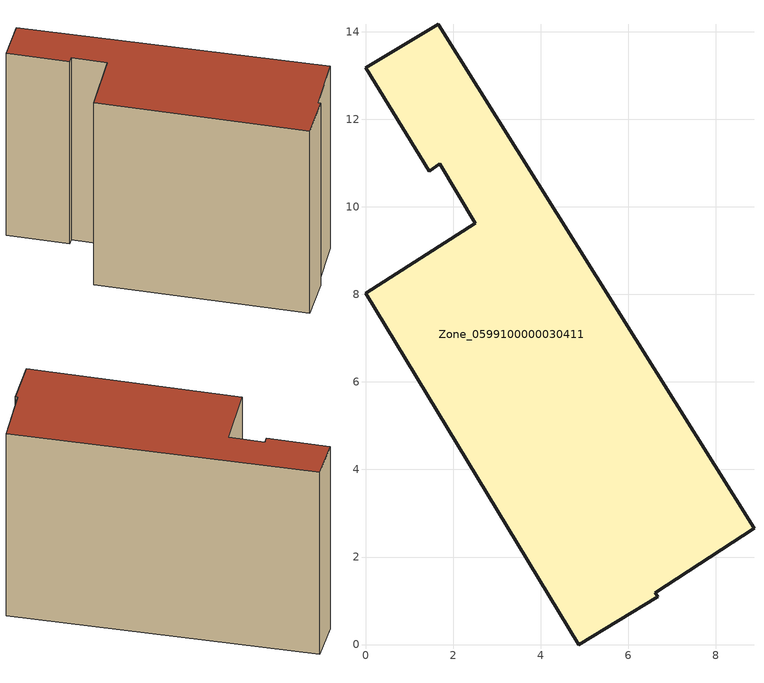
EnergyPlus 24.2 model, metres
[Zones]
Zone_0599100000030411
 floor ground (C_G): 0,13.18 1.66,14.16 8.87,2.66 6.62,1.19 6.68,1.1 4.87,0 0.01,8.03 2.5,9.62 1.69,10.98 1.45,10.81 z0
 wall outside (C_F): 1.66,14.16 0,13.18 1.45,10.81 1.69,10.98 2.5,9.62 0.01,8.03 4.87,0 6.68,1.1 6.62,1.19 8.87,2.66 1.66,14.16 z0:9.51
 roof outside (C_R): 8.87,2.66 1.66,14.16 0,13.18 1.45,10.81 1.69,10.98 2.5,9.62 0.01,8.03 4.87,0 6.68,1.1 6.62,1.19 z9.51
[BUILDING]
Pand.0599100000030411: North Axis=0; Terrain=City; Loads Convergence Tolerance Value=0.04; Temperature Convergence Tolerance Value=0.4; Solar Distribution=FullExterior; Maximum Number of Warmup Days=25; Minimum Number of Warmup Days=1
[Site:Location]
Rotterdam.The.Hague.AP_ZH_NLD Design_Conditions: Latitude=51.96; Longitude=4.45; Time Zone=1; Elevation=-4.5
[SITE:GROUNDTEMPERATURE:BUILDINGSURFACE]
18, 18, 18, 18, 18, 18, 18, 18, 18, 18, 18, 18
[MATERIAL] Thermal Absorptance=0.9; Solar Absorptance=0.7; Visible Absorptance=0.7
Name | Roughness | Thickness | Conductivity | Density | Specific Heat
G.TI.1946 | MediumSmooth | 0.15 | 1 | 540 | 1210
F.TI.1946 | Rough | 0.3 | 0.857143 | 1920 | 840
R.TI.1946 | MediumRough | 0.2 | 0.1 | 1500 | 1000
[CONSTRUCTION]
C_G: G.TI.1946
C_F: F.TI.1946
C_R: R.TI.1946
[ZONE]
Zone_0599100000030411: Type=1; Multiplier=1; Ceiling Height=Autocalculate; Volume=Autocalculate; Floor Area=autocalculate; Part of Total Floor Area=Yes
[ZONEINFILTRATION:DESIGNFLOWRATE]
Infil_Zone_0599100000030411: Zone or ZoneList or Space or SpaceList=Zone_0599100000030411; Schedule=AlwaysOn; Design Flow Rate Calculation Method=Flow/Area; Flow Rate per Floor Area=0.003; Constant Term Coefficient=1; Temperature Term Coefficient=0; Velocity Term Coefficient=0; Velocity Squared Term Coefficient=0
[HVACTEMPLATE:ZONE:IDEALLOADSAIRSYSTEM]
Zone_0599100000030411: Maximum Heating Supply Air Temperature=50; Minimum Cooling Supply Air Temperature=13; Maximum Heating Supply Air Humidity Ratio=0.0156; Minimum Cooling Supply Air Humidity Ratio=0.0077; Heating Limit=NoLimit; Cooling Limit=NoLimit; Dehumidification Control Type=ConstantSensibleHeatRatio; Cooling Sensible Heat Ratio=0.7; Dehumidification Setpoint=60; Humidification Control Type=None; Humidification Setpoint=30; Outdoor Air Method=None; Outdoor Air Flow Rate per Person=0.00944; Outdoor Air Flow Rate per Zone Floor Area=0; Outdoor Air Flow Rate per Zone=0; Demand Controlled Ventilation Type=None; Outdoor Air Economizer Type=NoEconomizer; Heat Recovery Type=None; Sensible Heat Recovery Effectiveness=0.7; Latent Heat Recovery Effectiveness=0.65
[ZONECONTROL:THERMOSTAT]
ThermostatControl_Zone_0599100000030411: Zone or ZoneList=Zone_0599100000030411; Control Type Schedule=DualSetpointControlType; Control 1=Thermostat_Zone_0599100000030411; Temperature Difference Between Cutout And Setpoint=0
[THERMOSTATSETPOINT:DUALSETPOINT]
Thermostat_Zone_0599100000030411: Heating Setpoint Temperature Schedule=HeatingSetpoint_Zone_0599100000030411; Cooling Setpoint Temperature Schedule=CoolingSetpoint_Zone_0599100000030411
[SCHEDULE:COMPACT]
HeatingSetpoint_Zone_0599100000030411: Through: 12/31, For: AllDays, Until: 24:00, 21
CoolingSetpoint_Zone_0599100000030411: Through: 12/31, For: AllDays, Until: 24:00, 24
DualSetpointControlType: Through: 12/31, For: AllDays, Until: 24:00, 4
AlwaysOn: Through: 12/31, For: AllDays, Until: 24:00, 1
